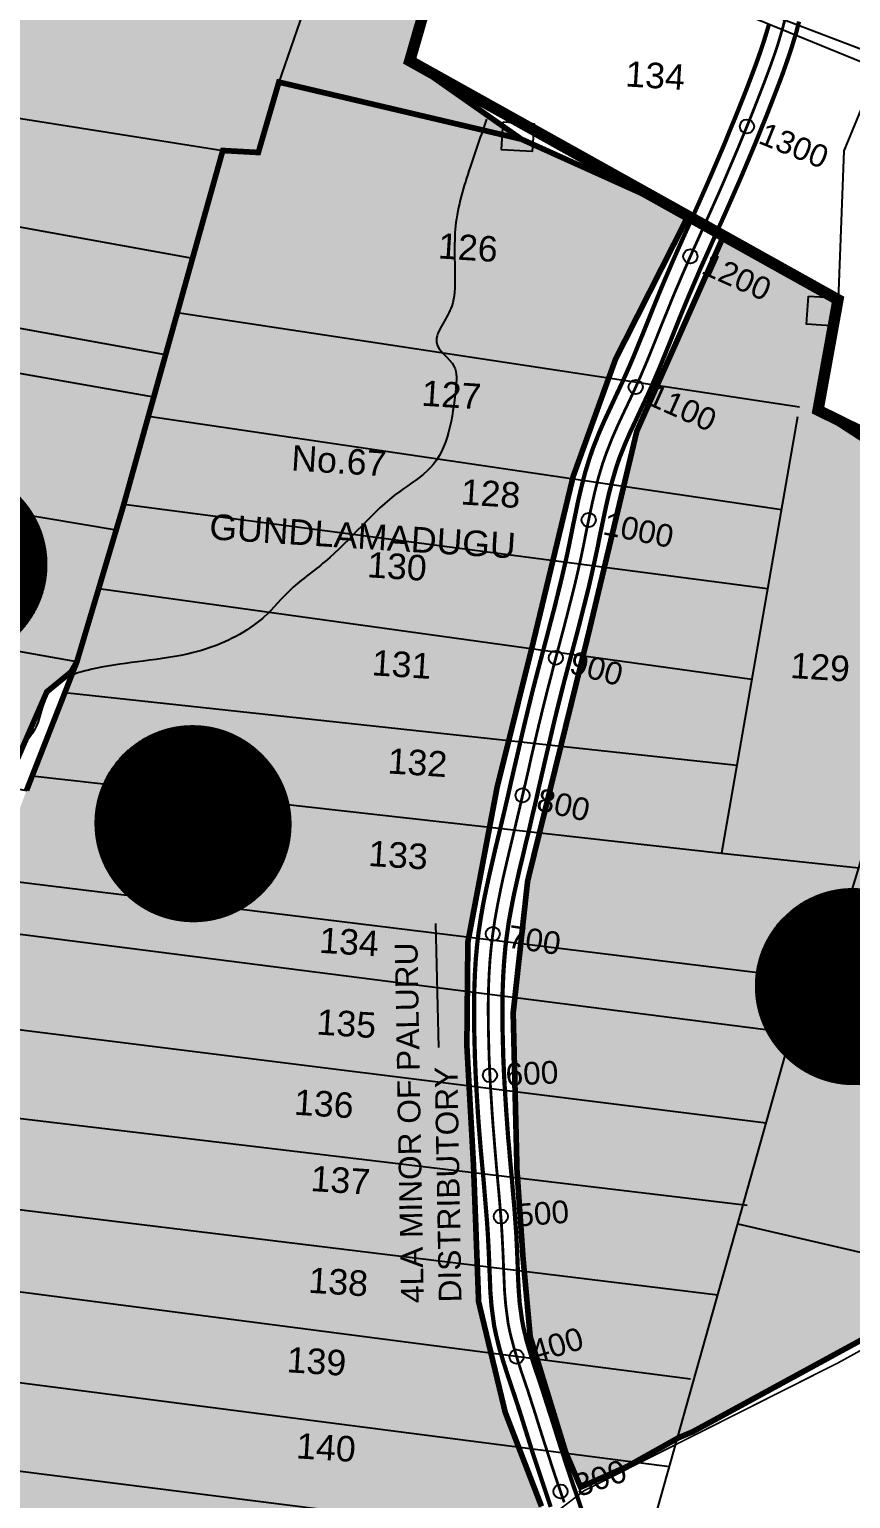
# Model space of a CAD drawing. Header units: inches. Extents: x 201618 to 222325, y 1599056 to 1612709.
# Drawn here: x 204045 to 204625, y 1603898 to 1604936 of the extents above; entities that cross this region are included whole.
import ezdxf
from ezdxf.enums import TextEntityAlignment as Align

# ---------------------------------------------------------------- set-up
doc = ezdxf.new("R2010")
doc.units = ezdxf.units.IN
doc.header["$LTSCALE"] = 15
doc.header["$MEASUREMENT"] = 0
doc.header["$PDMODE"] = 32
doc.header["$PDSIZE"] = 10
doc.linetypes.add('ACAD_ISO02W100', pattern=[15, 12, -3])
doc.linetypes.add('HIDDEN2', pattern=[0.1875, 0.125, -0.0625])
for name, color, linetype in [('CANAL1', 7, 'Continuous'), ('CHANAGE', 1, 'Continuous'), ('PAPER SIZE', 5, 'Continuous'), ('PLOTS', 7, 'Continuous'), ('PLOTS NO', 7, 'Continuous'), ('ROADS', 1, 'Continuous'), ('STREAMS', 4, 'Continuous'), ('STRUCTURE', 5, 'Continuous'), ('text2', 7, 'Continuous'), ('VILLAGE BOUNDARY STONES', 1, 'Continuous'), ('VILLAGE BOUNDAY', 5, 'Continuous'), ('WUA-12', 3, 'Continuous')]:
    doc.layers.add(name, color=color, linetype=linetype)
doc.styles.get("Standard").update_dxf_attribs({"font": 'arial.ttf'})
doc.dimstyles.get("Standard").update_dxf_attribs({"dimtxt": 0.18, "dimasz": 0.18, "dimexe": 0.18, "dimexo": 0.0625, "dimgap": 0.09, "dimtad": 0, "dimtih": 1, "dimtoh": 1, "dimdec": 4, "dimzin": 0, "dimdsep": 46, "dimtxsty": 'Standard', "dimcen": 0.09, "dimadec": 0, "dimazin": 0, "dimtfac": 1, "dimtdec": 4, "dimtofl": 0, "dimtmove": 0, "dimatfit": 3, "dimfxl": 1, "dimtolj": 1, "dimtzin": 0, "dimarcsym": 0})

msp = doc.modelspace()

# ---------------------------------------------------------------- hatches: boundary and pattern name
at = {"layer": 'PLOTS NO', "true_color": 0xcd6928}
h = msp.add_hatch(color=32, dxfattribs=at)
h.dxf.hatch_style = 1
h.paths.add_polyline_path([(203403.5, 1604029.4), (203407.2, 1604051.6), (203410.9, 1604073.7), (203418.8, 1604092.4), (203412.8, 1604113.1), (203415.3, 1604124.6), (203445.7, 1604171.2), (203447.2, 1604170.7), (203460.9, 1604219.5), (203504.7, 1604267.9), (203552.3, 1604346.6), (203593.4, 1604414.1), (203640.1, 1604537.1), (203651.9, 1604565.6), (203637.5, 1604609.3), (203597.8, 1604738.2), (203565.8, 1604832.7), (203532.1, 1604887.4), (203533.4, 1604962.5), (203546.6, 1605024.7), (203559.7, 1605058.5), (203591.2, 1605128.8), (203603.8, 1605201.9), (203669.5, 1605189.9), (203709.4, 1605239.5), (203773.1, 1605309.7), (203783.2, 1605316), (203840.2, 1605293.3), (203967.5, 1605174.5), (203963.3, 1605160), (204084.8, 1605108.8), (204268.3, 1605039.4), (204342.6, 1605014.3), (204313.5, 1604913.4), (204392.3, 1604858.1), (204221.1, 1604898.4), (204206.6, 1604848.7), (204181.5, 1604850.1), (204160.2, 1604774.2), (204149.4, 1604735.5), (204141.1, 1604705.8), (204132.8, 1604676), (204129, 1604662.6), (204111.6, 1604600.2), (204106.3, 1604582.4), (204093.9, 1604540.8), (204078.5, 1604489.2), (204074.4, 1604482), (204057.3, 1604468), (204026.9, 1604398.5), (204000.6, 1604328), (203987, 1604277.2), (203968.2, 1604237.3), (203937.6, 1604202.1), (203885.4, 1604142.3), (203856.1, 1604116.6), (203820.5, 1604096.8), (203768.1, 1604080.6), (203757.2, 1604074), (203751.6, 1604062.8), (203751, 1604036.2), (203771.4, 1603977.1), (203776.3, 1603962.1), (203663.8, 1603983.1)])
at = {"layer": 'PLOTS NO', "true_color": 0xa953a0}
h = msp.add_hatch(dxfattribs=at)
h.set_pattern_fill('ANSI31', color=215)
h.set_pattern_definition([(45, (0, 0), (-0.088388347648, 0.088388347648), [])])
edge = h.paths.add_edge_path()
edge.add_line((204408.4, 1603888.1), (204433.9, 1603811.5))
edge.add_line((204433.9, 1603811.5), (204445.4, 1603775.7))
edge.add_line((204445.4, 1603775.7), (204434.4, 1603734))
edge.add_line((204434.4, 1603734), (204416.7, 1603690.2))
edge.add_line((204416.7, 1603690.2), (204402.9, 1603629.2))
edge.add_line((204402.9, 1603629.2), (204249.4, 1603653.5))
edge.add_line((204249.4, 1603653.5), (204076, 1603677.4))
edge.add_line((204076, 1603677.4), (203863.1, 1603700.1))
edge.add_line((203863.1, 1603700.1), (203865.8, 1603710.8))
edge.add_line((203865.8, 1603710.8), (203884.2, 1603754.5))
edge.add_line((203884.2, 1603754.5), (203896.7, 1603797.7))
edge.add_line((203896.7, 1603797.7), (203901.2, 1603814.5))
edge.add_line((203901.2, 1603814.5), (203908.5, 1603842.1))
edge.add_line((203908.5, 1603842.1), (203912.4, 1603874.1))
edge.add_line((203912.4, 1603874.1), (203912.5, 1603892.8))
edge.add_line((203912.5, 1603892.8), (203924.1, 1603936.9))
edge.add_line((203924.1, 1603936.9), (203935.5, 1603980.3))
edge.add_line((203935.5, 1603980.3), (203950.9, 1604028.9))
edge.add_line((203950.9, 1604028.9), (203959, 1604054.8))
edge.add_line((203959, 1604054.8), (203964.3, 1604071.6))
edge.add_line((203964.3, 1604071.6), (203965.2, 1604075.9))
edge.add_line((203965.2, 1604075.9), (203971.8, 1604110.4))
edge.add_line((203971.8, 1604110.4), (203973.8, 1604120.8))
edge.add_line((203973.8, 1604120.8), (203984.2, 1604166.4))
edge.add_line((203984.2, 1604166.4), (203985.6, 1604173.2))
edge.add_line((203985.6, 1604173.2), (203993.8, 1604215.1))
edge.add_line((203993.8, 1604215.1), (203997.5, 1604234.2))
edge.add_line((203997.5, 1604234.2), (204001.9, 1604256.6))
edge.add_line((204001.9, 1604256.6), (204012.7, 1604300.1))
edge.add_line((204012.7, 1604300.1), (204014.5, 1604307.1))
edge.add_line((204014.5, 1604307.1), (204021.5, 1604335.4))
edge.add_line((204021.5, 1604335.4), (204025.5, 1604351.7))
edge.add_line((204025.5, 1604351.7), (204043, 1604398.4))
edge.add_line((204043, 1604398.4), (204047, 1604408.7))
edge.add_line((204047, 1604408.7), (204070, 1604467.3))
edge.add_line((204070, 1604467.3), (204078.5, 1604489.2))
edge.add_line((204078.5, 1604489.2), (204093.9, 1604540.8))
edge.add_line((204093.9, 1604540.8), (204106.3, 1604582.4))
edge.add_line((204106.3, 1604582.4), (204111.6, 1604600.2))
edge.add_line((204111.6, 1604600.2), (204129, 1604662.6))
edge.add_line((204129, 1604662.6), (204141.1, 1604705.8))
edge.add_line((204141.1, 1604705.8), (204149.4, 1604735.5))
edge.add_line((204149.4, 1604735.5), (204160.2, 1604774.2))
edge.add_line((204160.2, 1604774.2), (204181.5, 1604850.1))
edge.add_line((204181.5, 1604850.1), (204206.6, 1604848.7))
edge.add_line((204206.6, 1604848.7), (204221.1, 1604898.4))
edge.add_line((204221.1, 1604898.4), (204392.3, 1604858.1))
edge.add_line((204392.3, 1604858.1), (204505.4, 1604807.1))
edge.add_line((204505.4, 1604807.1), (204510.1, 1604804.1))
edge.add_line((204510.1, 1604804.1), (204458.8, 1604702.9))
edge.add_line((204458.8, 1604702.9), (204428.8, 1604619.9))
edge.add_line((204428.8, 1604619.9), (204400.5, 1604502.3))
edge.add_line((204400.5, 1604502.3), (204375.1, 1604400.3))
edge.add_line((204375.1, 1604400.3), (204354.5, 1604291.3))
edge.add_line((204354.5, 1604291.3), (204353.8, 1604218.1))
edge.add_line((204353.8, 1604218.1), (204358.5, 1604133.8))
edge.add_line((204358.5, 1604133.8), (204362.1, 1604037.4))
edge.add_line((204362.1, 1604037.4), (204380.9, 1603959.3))
edge.add_line((204380.9, 1603959.3), (204406.5, 1603892.9))
edge.add_line((204406.5, 1603892.9), (204409.1, 1603887))
at = {"layer": 'PLOTS NO', "true_color": 0x105689}
h = msp.add_hatch(color=146, dxfattribs=at)
h.dxf.hatch_style = 1
h.paths.add_polyline_path([(204503.2, 1603941.4), (204467, 1603921.1), (204434.1, 1603906.5), (204423.5, 1603931.4), (204398.5, 1604012.8), (204393.4, 1604069.1), (204389.2, 1604130.1), (204386.5, 1604241.3), (204396.7, 1604334.4), (204439.7, 1604509.1), (204473.8, 1604652), (204534.8, 1604789.3), (204615.8, 1604744.8), (204601.7, 1604666.8), (204699.2, 1604603.5), (204711.1, 1604592.6), (204699, 1604537), (204839.4, 1604371.1), (204911.3, 1604330.5), (204952.1, 1604305.1), (204919.2, 1604186.2), (204902.9, 1604140.8), (204792.5, 1604084.9), (204691.4, 1604042.6), (204513.2, 1603945.6)])
at = {"layer": 'text2'}
h = msp.add_hatch(dxfattribs=at)
h.set_pattern_fill('ANSI31', color=5)
h.set_pattern_definition([(45, (13124.88682, -8120.45958), (-0.088388347648, 0.088388347648), [])])
edge = h.paths.add_edge_path()
edge.add_arc((203988.3, 1604558.2), 69.1, 0, 360)
h.paths.add_polyline_path([(203909.7, 1604527.1), (204067, 1604527.1), (204067, 1604589.2), (203909.7, 1604589.2)], flags=9)
h = msp.add_hatch(dxfattribs=at)
h.set_pattern_fill('ANSI31', color=5)
h.set_pattern_definition([(45, (13297.19198, -8303.6083), (-0.088388347648, 0.088388347648), [])])
edge = h.paths.add_edge_path()
edge.add_arc((204160.6, 1604375), 69.1, 0, 360)
h.paths.add_polyline_path([(204082, 1604344), (204239.3, 1604344), (204239.3, 1604406), (204082, 1604406)], flags=9)
h = msp.add_hatch(dxfattribs=at)
h.set_pattern_fill('ANSI31', color=5)
h.set_pattern_definition([(45, (13763.33175, -8418.62026), (-0.088388347648, 0.088388347648), [])])
edge = h.paths.add_edge_path()
edge.add_arc((204626.8, 1604260), 69.1, 0, 360)
h.paths.add_polyline_path([(204548.1, 1604229), (204705.4, 1604229), (204705.4, 1604291), (204548.1, 1604291)], flags=9)

# ---------------------------------------------------------------- linework, layer by layer
at = {"layer": 'CANAL1', "color": 200, "linetype": 'ByBlock', "ltscale": 40, "const_width": 3}
for points in [[(204413, 1603892.6), (204409.9, 1603901.8), (204406.8, 1603911.1), (204402.6, 1603923.7), (204400.6, 1603929.7), (204397.7, 1603939), (204394.8, 1603948.2), (204391.9, 1603957.5), (204388.9, 1603966.7), (204387.4, 1603971.3), (204382.7, 1603985.2), (204379.7, 1603994.6), (204376.8, 1604004.3), (204374.4, 1604014.1), (204373, 1604020.8), (204371.2, 1604034.4), (204370.4, 1604044.5), (204370, 1604054.5), (204369.6, 1604064.3), (204369.3, 1604071.7), (204368.7, 1604083.5), (204368.1, 1604093.1), (204367.3, 1604102.7), (204366.5, 1604112.3), (204365.7, 1604122), (204364.8, 1604131.7), (204363.5, 1604146), (204363.1, 1604151.1), (204362.3, 1604160.8), (204361.6, 1604170.6), (204361, 1604180.4), (204360.4, 1604190.2), (204359.9, 1604199.9), (204359.5, 1604209.8), (204359.2, 1604221.3), (204359, 1604229.4), (204358.9, 1604239.3), (204358.9, 1604249.2), (204359.1, 1604259.1), (204359.5, 1604269.1), (204360.1, 1604279), (204361, 1604289), (204362, 1604297.6), (204363.7, 1604308.8), (204365.4, 1604318.6), (204367.4, 1604328.3), (204369.5, 1604338), (204371.7, 1604347.5), (204373.9, 1604357.1), (204376.2, 1604366.6), (204377.5, 1604372), (204380.7, 1604385.5), (204382.9, 1604394.9), (204385, 1604404.4), (204387.2, 1604413.9), (204389.4, 1604423.3), (204391.6, 1604432.8), (204393.8, 1604442.3), (204396.1, 1604451.8), (204398.4, 1604461.3), (204400.4, 1604469.4), (204403.2, 1604480.2), (204405.7, 1604489.7), (204408.2, 1604499.1), (204410.7, 1604508.5), (204413.1, 1604517.8), (204415.6, 1604527.2), (204417.9, 1604536.6), (204420.2, 1604545.9), (204422.4, 1604555.3), (204424.8, 1604565.9), (204426.5, 1604574.1), (204428.4, 1604583.7), (204430.4, 1604593.3), (204432.4, 1604603), (204434.7, 1604612.7), (204437.2, 1604622.4), (204440.1, 1604632), (204442.8, 1604639.9), (204447.2, 1604651), (204451.2, 1604660.1), (204455.4, 1604669.1), (204459.5, 1604677.9), (204463.4, 1604686.2), (204467.5, 1604695.4), (204471.3, 1604704.2), (204474.9, 1604713.1), (204478.6, 1604722.1), (204482.2, 1604731.1), (204485.8, 1604740.1), (204489.5, 1604749.2), (204492, 1604755.2), (204497.1, 1604767.2), (204501, 1604776.2), (204505, 1604785.2), (204509, 1604794.1), (204513, 1604802.9), (204517, 1604811.8), (204522.3, 1604823.8), (204524.8, 1604829.5), (204528.6, 1604838.3), (204532.4, 1604847.2), (204536.2, 1604856.1), (204539.8, 1604865.1), (204543.5, 1604874), (204547.1, 1604883), (204550.9, 1604892.6), (204554.1, 1604901), (204557.5, 1604910), (204560.7, 1604919), (204563.7, 1604928), (204567, 1604938.9)], [(204435.1, 1603889.8), (204432, 1603899), (204428.8, 1603908.2), (204425.7, 1603917.4), (204421.6, 1603930), (204419.7, 1603935.8), (204416.8, 1603945), (204413.9, 1603954.2), (204410.9, 1603963.5), (204407.9, 1603972.9), (204406.4, 1603977.6), (204401.7, 1603991.4), (204398.8, 1604000.5), (204396.1, 1604009.5), (204393.9, 1604018.5), (204392.8, 1604024.1), (204391.1, 1604036.5), (204390.4, 1604045.8), (204389.9, 1604055.3), (204389.6, 1604065), (204389.3, 1604072.6), (204388.7, 1604084.7), (204388, 1604094.6), (204387.3, 1604104.3), (204386.4, 1604114.1), (204385.6, 1604123.8), (204384.7, 1604133.4), (204383.5, 1604147.7), (204383, 1604152.7), (204382.3, 1604162.3), (204381.6, 1604172), (204381, 1604181.6), (204380.4, 1604191.2), (204379.9, 1604200.9), (204379.5, 1604210.5), (204379.2, 1604221.9), (204379, 1604229.8), (204378.9, 1604239.4), (204378.9, 1604249), (204379.1, 1604258.5), (204379.5, 1604268.1), (204380.1, 1604277.5), (204380.9, 1604286.9), (204381.9, 1604295), (204383.4, 1604305.6), (204385.1, 1604314.9), (204386.9, 1604324.2), (204389, 1604333.6), (204391.1, 1604343), (204393.4, 1604352.4), (204395.6, 1604361.9), (204397, 1604367.3), (204400.1, 1604380.9), (204402.4, 1604390.4), (204404.5, 1604399.9), (204406.7, 1604409.4), (204408.9, 1604418.9), (204411.1, 1604428.3), (204413.3, 1604437.7), (204415.5, 1604447.1), (204417.8, 1604456.5), (204419.8, 1604464.5), (204422.5, 1604475.2), (204425, 1604484.6), (204427.5, 1604494), (204430, 1604503.3), (204432.5, 1604512.8), (204434.9, 1604522.2), (204437.3, 1604531.7), (204439.7, 1604541.2), (204441.9, 1604550.8), (204444.3, 1604561.7), (204446.1, 1604570.1), (204448, 1604579.7), (204450, 1604589.3), (204452, 1604598.7), (204454.1, 1604607.9), (204456.5, 1604617), (204459.1, 1604625.9), (204461.5, 1604633), (204465.6, 1604643.3), (204469.4, 1604651.9), (204473.5, 1604660.6), (204477.6, 1604669.4), (204481.6, 1604677.9), (204485.8, 1604687.4), (204489.7, 1604696.5), (204493.4, 1604705.5), (204497.1, 1604714.6), (204500.7, 1604723.6), (204504.3, 1604732.6), (204508, 1604741.6), (204510.4, 1604747.4), (204515.5, 1604759.3), (204519.3, 1604768.2), (204523.3, 1604777), (204527.2, 1604785.8), (204531.2, 1604794.7), (204535.2, 1604803.6), (204540.6, 1604815.8), (204543.1, 1604821.5), (204547, 1604830.4), (204550.8, 1604839.4), (204554.6, 1604848.4), (204558.4, 1604857.5), (204562, 1604866.5), (204565.7, 1604875.6), (204569.5, 1604885.4), (204572.8, 1604893.9), (204576.3, 1604903.1), (204579.6, 1604912.5), (204582.8, 1604921.9), (204586.3, 1604933.4), (204588.3, 1604941.1)]]:
    msp.add_lwpolyline(points, dxfattribs=at)
at = {"layer": 'CANAL1', "color": 1, "linetype": 'HIDDEN2', "ltscale": 40, "const_width": 2}
msp.add_lwpolyline([(204422.5, 1603895.8), (204419.4, 1603905), (204416.2, 1603914.2), (204412.1, 1603926.8), (204410.2, 1603932.7), (204407.2, 1603942), (204404.3, 1603951.2), (204401.4, 1603960.5), (204398.4, 1603969.8), (204396.9, 1603974.5), (204392.2, 1603988.3), (204389.2, 1603997.6), (204386.5, 1604006.9), (204384.1, 1604016.3), (204382.9, 1604022.4), (204381.2, 1604035.4), (204380.4, 1604045.1), (204380, 1604054.9), (204379.6, 1604064.6), (204379.3, 1604072.2), (204378.7, 1604084.1), (204378.1, 1604093.8), (204377.3, 1604103.5), (204376.5, 1604113.2), (204375.6, 1604122.9), (204374.7, 1604132.6), (204373.5, 1604146.8), (204373.1, 1604151.9), (204372.3, 1604161.6), (204371.6, 1604171.3), (204371, 1604181), (204370.4, 1604190.7), (204369.9, 1604200.4), (204369.5, 1604210.1), (204369.2, 1604221.6), (204369, 1604229.6), (204368.9, 1604239.4), (204368.9, 1604249.1), (204369.1, 1604258.8), (204369.5, 1604268.6), (204370.1, 1604278.3), (204371, 1604287.9), (204372, 1604296.3), (204373.6, 1604307.2), (204375.3, 1604316.7), (204377.2, 1604326.3), (204379.2, 1604335.8), (204381.4, 1604345.3), (204383.6, 1604354.7), (204385.9, 1604364.2), (204387.2, 1604369.7), (204390.4, 1604383.2), (204392.6, 1604392.7), (204394.8, 1604402.1), (204397, 1604411.6), (204399.1, 1604421.1), (204401.3, 1604430.6), (204403.5, 1604440), (204405.8, 1604449.5), (204408.1, 1604458.9), (204410.1, 1604467), (204412.9, 1604477.7), (204415.3, 1604487.1), (204417.8, 1604496.5), (204420.3, 1604505.9), (204422.8, 1604515.3), (204425.2, 1604524.7), (204427.6, 1604534.1), (204430, 1604543.6), (204432.2, 1604553.1), (204434.6, 1604563.8), (204436.3, 1604572.1), (204438.2, 1604581.7), (204440.2, 1604591.3), (204442.2, 1604600.8), (204444.4, 1604610.3), (204446.8, 1604619.7), (204449.6, 1604629), (204452.2, 1604636.4), (204456.4, 1604647.1), (204460.3, 1604656), (204464.4, 1604664.8), (204468.6, 1604673.6), (204472.5, 1604682), (204476.7, 1604691.4), (204480.5, 1604700.3), (204484.2, 1604709.3), (204487.8, 1604718.3), (204491.4, 1604727.4), (204495.1, 1604736.4), (204498.7, 1604745.4), (204501.2, 1604751.3), (204506.3, 1604763.3), (204510.2, 1604772.2), (204514.1, 1604781.1), (204518.1, 1604789.9), (204522.1, 1604798.8), (204526.1, 1604807.7), (204531.5, 1604819.8), (204534, 1604825.5), (204537.8, 1604834.4), (204541.6, 1604843.3), (204545.4, 1604852.3), (204549.1, 1604861.3), (204552.8, 1604870.3), (204556.4, 1604879.3), (204560.2, 1604889), (204563.5, 1604897.5), (204566.9, 1604906.6), (204570.2, 1604915.7), (204573.3, 1604924.9), (204576.6, 1604936.1), (204578.6, 1604943.6)], dxfattribs=at)
at = {"layer": 'CHANAGE'}
for p in [(204551.5, 1604867.1), (204511.6, 1604775.4), (204473, 1604683.2), (204439.8, 1604589.3), (204416.6, 1604492), (204393.1, 1604394.9), (204372.1, 1604297.1), (204370.1, 1604197.3), (204377.8, 1604097.6), (204388.9, 1603998.6), (204419.9, 1603903.5)]:
    msp.add_point(p, dxfattribs=at)
at = {"layer": 'PLOTS'}
for points in [[(204447.7, 1604992.2), (204681.7, 1604902.8), (204696.4, 1605001.7), (204708.2, 1605045.6), (204710.2, 1605096.2), (204655, 1605171.4), (204565.9, 1605185.2)], [(203962.4, 1605148.1), (203909.3, 1605057.2), (203876.5, 1605001.1), (203808.6, 1604909.1), (203760.6, 1604844), (203709.9, 1604783.9), (203686.7, 1604754.6), (203639, 1604660.9), (203629.4, 1604641.9), (203652, 1604599.3), (203600.4, 1604610.1), (203570.3, 1604579.7), (203494.9, 1604501.1), (204043, 1604398.4), (204078.5, 1604489.2), (203570.3, 1604579.7)], [(203910.5, 1605059.2), (204010.5, 1605008.8), (204238, 1604947.2), (204221.1, 1604898.4), (204392.3, 1604858.1)], [(204342.6, 1605014.3), (204445.1, 1604982.7), (204529.7, 1604954.7), (204643.8, 1604908), (204620, 1604849.9), (204615.8, 1604744.8)], [(203808.6, 1604909.1), (204181.5, 1604850.1)], [(204221.1, 1604898.4), (204206.6, 1604848.7), (204181.5, 1604850.1), (204111.6, 1604600.2), (204078.5, 1604489.2)], [(203762.1, 1604846.1), (204160.2, 1604774.2)], [(204141.1, 1604705.8), (203709.9, 1604783.9)], [(204132.8, 1604676), (203686.7, 1604754.6)], [(204588.7, 1604669), (204149.4, 1604735.5)], [(203639, 1604660.9), (204106.3, 1604582.4)], [(204129, 1604662.6), (204575.9, 1604596.8)], [(204587.2, 1604662), (204533.5, 1604354.1), (204630.6, 1604343.7)], [(204566.1, 1604540.6), (204111.6, 1604600.2)], [(204093.9, 1604540.8), (204555, 1604477)], [(204332, 1603378.5), (204454.3, 1603777.1), (204479.7, 1603860.1), (204610.6, 1604324.8), (204624.7, 1604324.5), (204686.5, 1604527.5)], [(204544.3, 1604415.9), (204070, 1604467.3)], [(204047, 1604408.7), (204533.5, 1604354.1)], [(204593.8, 1604265.3), (204021.5, 1604335.4)], [(204012.7, 1604300.1), (204583.1, 1604227.3)], [(204565.2, 1604163.5), (203997.5, 1604234.2)], [(204948.5, 1604192.4), (204930.4, 1604134), (204579, 1604212.8)], [(203985.6, 1604173.2), (204551.7, 1604105.6)], [(204545.2, 1604092.4), (204895.7, 1604011.3), (204930.4, 1604134)], [(204530.9, 1604042), (203971.8, 1604110.4)], [(203959, 1604054.8), (204511.6, 1603982.9)], [(204496.8, 1603920.8), (203941, 1603992.6)], [(203922.9, 1603932.4), (204480.3, 1603862.1)]]:
    msp.add_lwpolyline(points, dxfattribs=at)
at = {"layer": 'ROADS', "const_width": 1.19}
msp.add_lwpolyline([(203544.6, 1603338.3), (203629.1, 1603377.9), (203671, 1603397.6), (203729.6, 1603425.9), (203774.4, 1603474.5), (203803.7, 1603511), (203846.7, 1603546.9), (203912.9, 1603602.3), (203967.5, 1603623.7), (204048.3, 1603654.7), (204092.3, 1603684.2), (204131, 1603721.7), (204226.4, 1603769.4), (204325.5, 1603819), (204436.4, 1603903.9), (204616.1, 1603994.4), (204720.4, 1604051.9), (204808.3, 1604087), (204907.1, 1604139.2), (204976.4, 1604209.2), (205030.6, 1604264.8)], dxfattribs=at)
at = {"layer": 'STREAMS'}
msp.add_spline([(204367.7, 1604872.2), (204356.1, 1604838.3), (204345.8, 1604796.7), (204345.4, 1604760.8), (204343.1, 1604740.2), (204336.8, 1604727.8), (204332.4, 1604714.5), (204344.7, 1604697.8), (204345.9, 1604681.8), (204328, 1604626.1), (204306.4, 1604609.5), (204253.7, 1604559.9), (204229.9, 1604540.6), (204210.4, 1604520.6), (204203, 1604514.7), (204160.8, 1604495.7), (204125.4, 1604489.7), (204091.5, 1604484.4), (204059.2, 1604468.8), (204049.8, 1604443.6), (204037.3, 1604425.1), (204013.3, 1604357.1), (204004.3, 1604331.9), (204000.6, 1604317.9), (203977.3, 1604247.4), (203963, 1604230.4), (203949.4, 1604205.7), (203930.1, 1604183.6), (203925.1, 1604178.6), (203880.2, 1604139.8), (203863.7, 1604116.4), (203826, 1604099.7), (203806.7, 1604083.2), (203775.1, 1604077.4), (203757.4, 1604071.9), (203751.4, 1604051.6), (203763.3, 1604010.4), (203767.5, 1603995.5), (203771.2, 1603979), (203776.8, 1603963.1), (203785.7, 1603956.5), (203807.8, 1603942.2), (203816.5, 1603933.7), (203824, 1603926.1), (203835.7, 1603917.5), (203847, 1603907.4), (203848.9, 1603892.8), (203840.3, 1603871), (203833.8, 1603854.4), (203808.2, 1603811), (203804, 1603802.5), (203765.8, 1603753.6), (203759, 1603722.7), (203734.5, 1603698.3), (203728.3, 1603687.5), (203694, 1603651.5), (203681.9, 1603625.9), (203655.6, 1603604.8), (203634, 1603586), (203615.6, 1603560.8), (203610.9, 1603544.4), (203584.5, 1603518.5), (203562.5, 1603476.6), (203558.1, 1603447.6), (203547.7, 1603410.1), (203535.2, 1603393), (203520.3, 1603357.5)], degree=3, dxfattribs=at)
at = {"layer": 'VILLAGE BOUNDARY STONES'}
for points in [[(204379.4, 1604870.3), (204401.2, 1604868.9), (204400, 1604849.3), (204378.2, 1604850.7)], [(204594.9, 1604747.3), (204615.5, 1604746), (204614.3, 1604726.2), (204593.6, 1604727.5)]]:
    msp.add_lwpolyline(points, close=True, dxfattribs=at)
at = {"layer": 'VILLAGE BOUNDAY', "linetype": 'ACAD_ISO02W100', "ltscale": 0.2, "const_width": 8}
msp.add_lwpolyline([(204663, 1604636.6), (204601.7, 1604666.8), (204615.8, 1604744.8), (204313.5, 1604913.4), (204342.6, 1605014.3), (204256.1, 1605041.8), (203963.3, 1605160), (203970.3, 1605174.5), (203840.2, 1605293.3), (203771.1, 1605320.6), (203676.5, 1605366.9), (203553.1, 1605413.5), (203507.8, 1605428.4), (203250, 1605488.5), (203283, 1605652.5), (203311, 1606093.8)], dxfattribs=at)
at = {"layer": 'WUA-12', "color": 15, "const_width": 4}
for points in [[(204342.6, 1605014.3), (204313.5, 1604913.4), (204392.3, 1604858.1), (204221.1, 1604898.4), (204206.6, 1604848.7), (204181.5, 1604850.1), (204160.2, 1604774.2), (204149.4, 1604735.5), (204141.1, 1604705.8), (204132.8, 1604676), (204129, 1604662.6), (204111.6, 1604600.2), (204106.3, 1604582.4), (204093.9, 1604540.8), (204078.5, 1604489.2), (204074.4, 1604482), (204057.3, 1604468), (204026.9, 1604398.5)], [(204043, 1604398.4), (204047, 1604408.7), (204070, 1604467.3), (204078.5, 1604489.2), (204093.9, 1604540.8), (204106.3, 1604582.4), (204111.6, 1604600.2), (204129, 1604662.6), (204141.1, 1604705.8), (204149.4, 1604735.5), (204160.2, 1604774.2), (204181.5, 1604850.1), (204206.6, 1604848.7), (204221.1, 1604898.4), (204392.3, 1604858.1), (204505.4, 1604807.1), (204510.1, 1604804.1), (204458.8, 1604702.9), (204428.8, 1604619.9), (204400.5, 1604502.3), (204375.1, 1604400.3), (204354.5, 1604291.3), (204353.8, 1604218.1), (204358.5, 1604133.8), (204362.1, 1604037.4), (204380.9, 1603959.3), (204406.5, 1603892.9)], [(204503.2, 1603941.4), (204467, 1603921.1), (204434.1, 1603906.5), (204423.5, 1603931.4), (204398.5, 1604012.8), (204393.4, 1604069.1), (204389.2, 1604130.1), (204386.5, 1604241.3), (204396.7, 1604334.4), (204439.7, 1604509.1), (204473.8, 1604652), (204534.8, 1604789.3), (204615.8, 1604744.8), (204601.7, 1604666.8), (204699.2, 1604603.5)], [(204691.4, 1604042.6), (204513.2, 1603945.6), (204503.2, 1603941.4)]]:
    msp.add_lwpolyline(points, dxfattribs=at)
at = {"layer": 'WUA-12', "const_width": 3}
for points in [[(204342.6, 1605014.3), (204313.5, 1604913.4), (204392.3, 1604858.1), (204221.1, 1604898.4), (204206.6, 1604848.7), (204181.5, 1604850.1), (204160.2, 1604774.2), (204149.4, 1604735.5), (204141.1, 1604705.8), (204132.8, 1604676), (204129, 1604662.6), (204111.6, 1604600.2), (204106.3, 1604582.4), (204093.9, 1604540.8), (204078.5, 1604489.2), (204074.4, 1604482), (204057.3, 1604468), (204026.9, 1604398.5)], [(204503.2, 1603941.4), (204467, 1603921.1), (204434.1, 1603906.5), (204423.5, 1603931.4), (204398.5, 1604012.8), (204393.4, 1604069.1), (204389.2, 1604130.1), (204386.5, 1604241.3), (204396.7, 1604334.4), (204439.7, 1604509.1), (204473.8, 1604652), (204534.8, 1604789.3), (204615.8, 1604744.8), (204601.7, 1604666.8), (204699.2, 1604603.5)], [(204691.4, 1604042.6), (204513.2, 1603945.6), (204503.2, 1603941.4)]]:
    msp.add_lwpolyline(points, dxfattribs=at)
at = {"layer": 'WUA-12'}
msp.add_lwpolyline([(204043, 1604398.4, 3, 3, 0), (204047, 1604408.7, 3, 3, 0), (204070, 1604467.3, 3, 3, 0), (204078.5, 1604489.2, 3, 3, 0), (204093.9, 1604540.8, 3, 3, 0), (204106.3, 1604582.4, 3, 3, 0), (204111.6, 1604600.2, 3, 3, 0), (204129, 1604662.6, 3, 3, 0), (204141.1, 1604705.8, 3, 3, 0), (204149.4, 1604735.5, 3, 3, 0), (204160.2, 1604774.2, 3, 3, 0), (204181.5, 1604850.1, 3, 3, 0), (204206.6, 1604848.7, 3, 3, 0), (204221.1, 1604898.4, 3, 3, 0), (204392.3, 1604858.1, 3, 3, 0), (204505.4, 1604807.1, 3, 3, 0), (204510.1, 1604804.1, 3, 3, 0), (204458.8, 1604702.9, 3, 3, 0), (204428.8, 1604619.9, 3, 3, 0), (204400.5, 1604502.3, 3, 3, 0), (204375.1, 1604400.3, 3, 3, 0), (204354.5, 1604291.3, 3, 3, 0), (204353.8, 1604218.1, 3, 3, 0), (204358.5, 1604133.8, 3, 3, 0), (204362.1, 1604037.4, 3, 3, 0), (204380.9, 1603959.3, 3, 3, 0), (204406.5, 1603892.9, 3, 3, 0)], format="xyseb", dxfattribs=at)

# ---------------------------------------------------------------- texts
at = {"layer": 'CHANAGE'}
for s, rotation, p in [('1300', 337.8929, (204561.7, 1604863)), ('1200', 336.0322, (204521.7, 1604771)), ('1100', 335.9824, (204483.1, 1604678.7)), ('1000', 348.5381, (204450.6, 1604587.1)), ('900', 345.1434, (204427.3, 1604489.2)), ('800', 347.0638, (204403.8, 1604392.4)), ('700', 351.585, (204383, 1604295.5)), ('600', 2.8468, (204381.1, 1604197.8)), ('500', 4.4165, (204388.7, 1604098.4)), ('400', 16.4042, (204399.5, 1604001.7)), ('300', 18.7863, (204430.3, 1603907))]:
    msp.add_text(s, height=16, rotation=rotation, dxfattribs=at).set_placement(p, align=Align.MIDDLE_LEFT)
at = {"layer": 'PLOTS NO'}
for s, p in [('134', (204465.3, 1604895.4)), ('126', (204333.1, 1604774)), ('127', (204321.4, 1604670)), ('        No.67', (204173.7, 1604627.8)), ('128', (204349.1, 1604600.3)), ('GUNDLAMADUGU', (204171.6, 1604575.7)), ('130', (204283, 1604548.9)), ('131', (204286.3, 1604479.7)), ('129', (204581.7, 1604477.8)), ('132', (204297.5, 1604410.4)), ('133', (204283.8, 1604345.1)), ('134', (204249.2, 1604283.8)), ('135', (204247.3, 1604226.1)), ('136', (204231.4, 1604169.5)), ('137', (204243.1, 1604115.6)), ('138', (204241.6, 1604043.8)), ('139', (204226.2, 1603987.7)), ('140', (204232.9, 1603926.9))]:
    msp.add_text(s, height=18, rotation=356.3896, dxfattribs=at).set_placement(p)
at = {"layer": 'PLOTS NO', "color": 1}
for s, p in [('TC4', (204160.6, 1604375)), ('TC5', (204626.8, 1604260))]:
    msp.add_text(s, height=40, dxfattribs=at).set_placement(p, align=Align.MIDDLE_CENTER)
at = {"layer": 'STRUCTURE', "color": 5, "insert": (204307.4, 1604036.3), "char_height": 16, "width": 273.397, "attachment_point": 1, "rotation": 91.0155, "bg_fill": 1, "box_fill_scale": 1.1, "bg_fill_color": 7, "bg_fill_true_color": 16777215, "bg_fill_transparency": 0}
msp.add_mtext('{\\C1;4LA MINOR OF PALURU DISTRIBUTORY}', dxfattribs=at)

# ---------------------------------------------------------------- leaders
at = {"layer": 'PAPER SIZE', "color": 1}
msp.add_leader([(204331.7, 1604304.4), (204333.7, 1604216.8)], dimstyle='Standard', override={"dimasz": 40, "dimgap": 0.09, "dimtad": 0, "dimtfill": 2, "dimtfillclr": 5}, dxfattribs=at)

doc.saveas('drawing.dxf')
